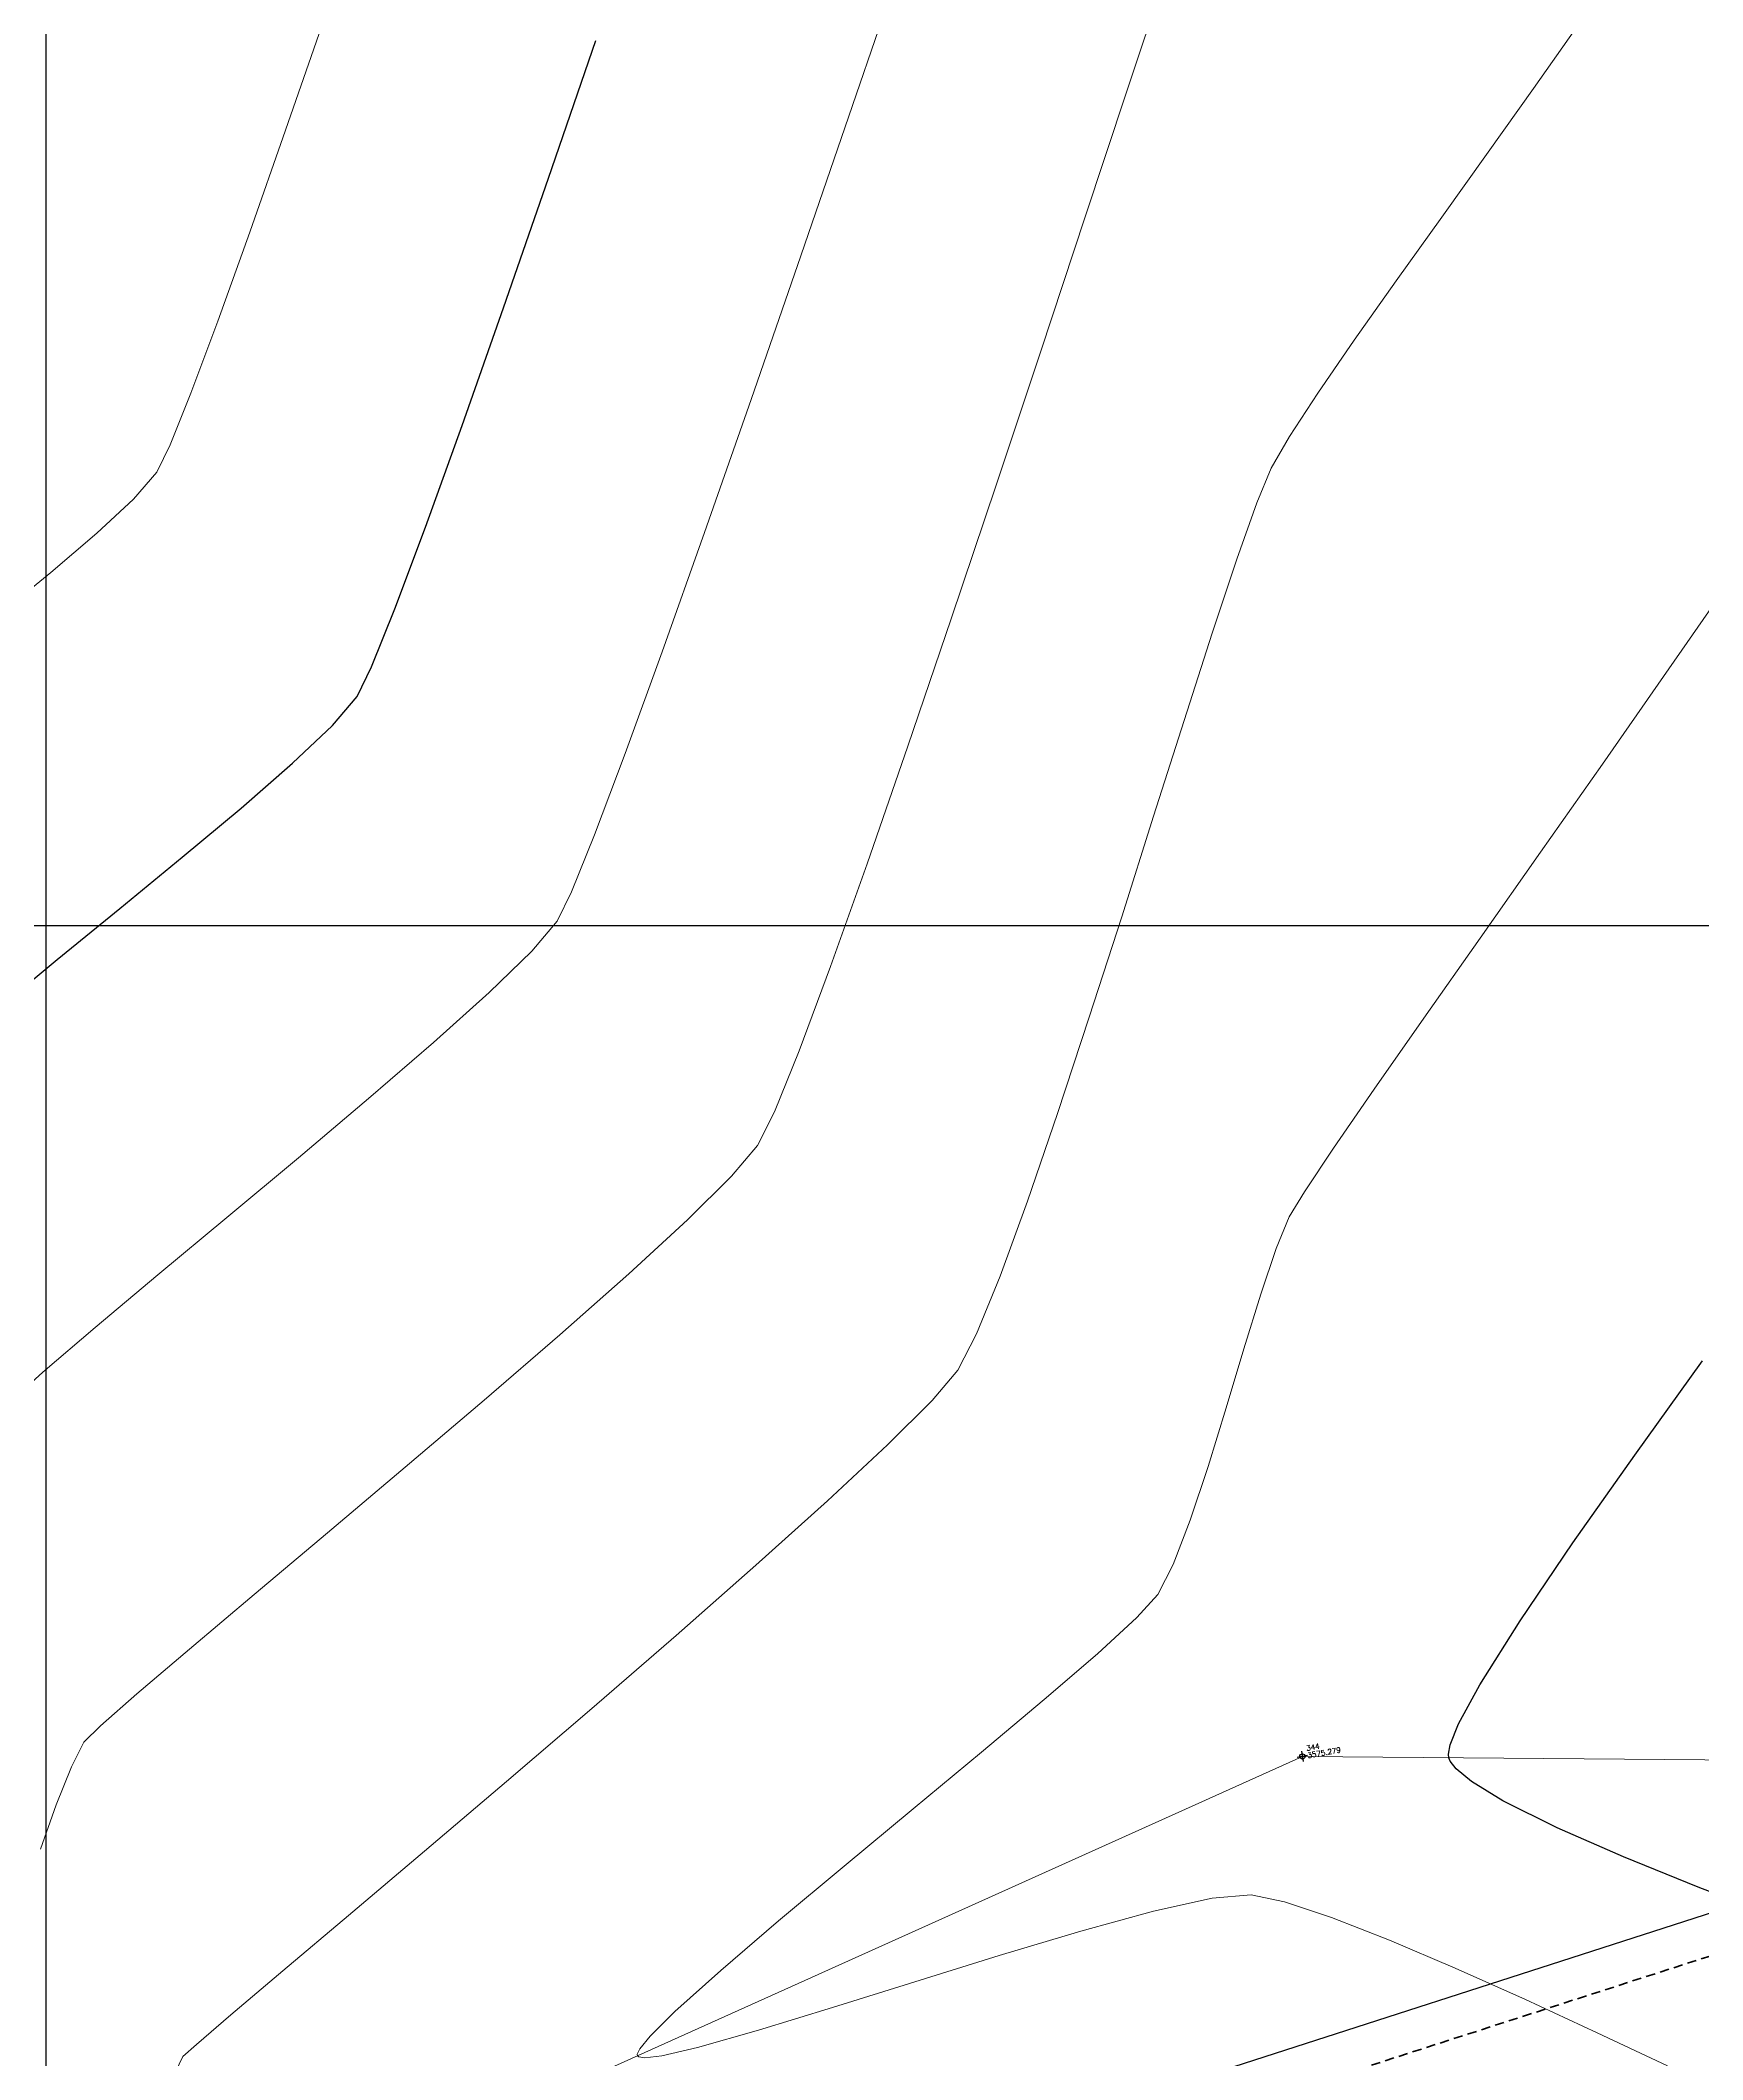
# Model space of a CAD drawing. Header units: millimetres. Extents: x 736950 to 740938, y 8500595 to 8502163.
# Drawn here: x 737999.89 to 738031.54, y 8501278.4 to 8501316.86 of the extents above; entities that cross this region are included whole.
import ezdxf

# ---------------------------------------------------------------- set-up
doc = ezdxf.new("R2010")
doc.units = ezdxf.units.MM
doc.linetypes.add('DASHED', pattern=[0.75, 0.5, -0.25])
for name, color, linetype, lineweight in [('CONT-MJR', 80, 'Continuous', 30), ('CONT-MNR', 96, 'Continuous', 15), ('COTAS', 40, 'Continuous', 5), ('PERIMETRO', 7, 'Continuous', 35), ('pista', 251, 'Continuous', 5), ('saiwite', 5, 'Continuous', 5)]:
    doc.layers.add(name, color=color, linetype=linetype, lineweight=lineweight)
doc.layers.add('Cuadricula Coordenadas', color=5, linetype='Continuous')
doc.styles.add('5mm', font='arial.ttf', dxfattribs={"height": 3})
doc.styles.add('COTAS', font='arial.ttf')
doc.dimstyles.new('Copy of GenDist', dxfattribs={"dimtxt": 2, "dimasz": 2, "dimexe": 0.18, "dimexo": 0.0625, "dimgap": 1, "dimtad": 2, "dimdec": 3, "dimzin": 1, "dimdsep": 46, "dimtxsty": 'COTAS', "dimcen": 0.09, "dimadec": 3, "dimazin": 0, "dimtfac": 1, "dimtdec": 3, "dimtofl": 0, "dimtmove": 0, "dimatfit": 3, "dimfxl": 1, "dimtolj": 1, "dimtzin": 0, "dimarcsym": 0})

# ---------------------------------------------------------------- blocks, each defined once
blk = doc.blocks.new('*D157')
at = {"layer": 'COTAS', "color": 0, "lineweight": -2, "transparency": 16777216}
for p, q in [((738169.7117402977, 8501324.95614536), (738169.4360799836, 8501325.810938135)), ((737996.2726181126, 8501269.778691178), (738167.5878572729, 8501325.025780309)), ((737994.5895635025, 8501268.481364962), (737994.3139031883, 8501269.336157737))]:
    blk.add_line(p, q, dxfattribs=at)
at = {"layer": 'COTAS', "color": 0, "transparency": 16777216}
for points in [[(738167.4855496674, 8501325.34302511), (738167.6901648785, 8501324.708535507), (738169.4913260904, 8501325.639625942)], [(737996.1703105071, 8501270.09593598), (737996.3749257182, 8501269.461446375), (737994.3691492951, 8501269.164845545)]]:
    blk.add_solid(points, dxfattribs=at)
at = {"layer": 'Defpoints', "color": 0, "transparency": 16777216}
for p in [(738169.4913260904, 8501325.639625942), (738169.7309229737, 8501324.89666196), (737994.6087461784, 8501268.421881562)]:
    blk.add_point(p, dxfattribs=at)
at = {"layer": 'COTAS', "color": 0, "transparency": 16777216, "insert": (738081.3096925169, 8501299.326479118), "char_height": 2, "attachment_point": 5, "rotation": 17.873882615968956, "style": 'COTAS'}
blk.add_mtext('\\A1;184.003', dxfattribs=at)

msp = doc.modelspace()

# ---------------------------------------------------------------- hatches: boundary and pattern name
at = {"layer": 'pista'}
h = msp.add_hatch(dxfattribs=at)
h.set_pattern_fill('HONEY', color=256, scale=3, angle=9.94991650582834, style=0)
h.set_pattern_definition([(9.94991650582834, (1479841.21072825, -18.49207214638591), (0.4979252195647159, 0.4170677100899267), [0.375, -0.75]), (129.9499165058283, (1479841.21072825, -18.49207214638591), (-0.6101538418184378, 0.222682034283025), [0.3749999999999999, -0.7499999999999998]), (69.94991650582834, (1479841.21072825, -18.49207214638591), (-0.112228622253722, 0.6397497443729518), [-0.75, 0.375])])
h.paths.add_polyline_path([(737744.7999806425, 8501250.923935566), (737743.4751223363, 8501250.754223157), (737756.465848178, 8501242.026572531), (737763.5739612179, 8501242.006896213), (737770.002546867, 8501243.455222024), (737769.8468594846, 8501244.342704736), (737763.4750639071, 8501242.907173423), (737756.7405500773, 8501242.925815564)])
h.paths.add_polyline_path([(737794.2809870465, 8501256.017245878), (737809.7820272583, 8501263.709828075), (737823.391616501, 8501273.483615467), (737837.0791595323, 8501280.557800073), (737851.5530432165, 8501285.77819753), (737870.8510758049, 8501293.050216693, -0.9976846880626209), (737871.0089264096, 8501292.63424804), (737865.2748787645, 8501289.581801567, 0.7845063948290762), (737866.1540430214, 8501286.121818589), (737883.2588851704, 8501291.348365877), (737897.4188924351, 8501296.516943583), (737903.2981396064, 8501301.44146652, -0.5512150924587264), (737904.1219025984, 8501301.177325813), (737906.855912117, 8501297.98174819, 0.5618964424650519), (737910.2738656431, 8501298.536066804), (737914.22079628, 8501308.558674501), (737925.6412323939, 8501300.72656757, 0.340189525830376), (737928.7023693406, 8501300.894137181), (737936.9171069289, 8501306.117412793, -0.358727273887905), (737938.1716059428, 8501305.962964654), (737943.1732157968, 8501301.051021611, 0.3417074120720416), (737946.0555081918, 8501300.709858142), (737955.8779356404, 8501307.072689936), (737971.8320576148, 8501314.464803053), (737988.5677626224, 8501323.411181662), (738023.1375471824, 8501336.282937778), (738044.4246208373, 8501357.728329657), (738061.4456776979, 8501362.208386911), (738078.9085143938, 8501363.070318012), (738112.0997810266, 8501372.051506756), (738118.6561313582, 8501373.365123207), (738128.3493353954, 8501376.976906104), (738155.2251721952, 8501366.826195797), (738176.6167526407, 8501363.543890122), (738193.8053773039, 8501353.328603027), (738204.7313956148, 8501340.877429372), (738207.705198212, 8501335.751671141), (738214.35685511, 8501331.742925933), (738229.9282901662, 8501313.374534177), (738233.5603594936, 8501308.186787868), (738234.53883727, 8501308.358438132), (738230.6417003467, 8501313.924784988), (738214.9478837823, 8501332.43754055), (738208.3676942562, 8501336.403214611), (738205.4657963786, 8501341.405035153), (738194.387784551, 8501354.029418997), (738176.9261677533, 8501364.406946706), (738155.4549153853, 8501367.70147717), (738128.3514754312, 8501377.93815071), (738118.4090486554, 8501374.233504975), (738111.8936108743, 8501372.928085677), (738078.7671659255, 8501363.964436961), (738061.3074614278, 8501363.102660457), (738043.958527311, 8501358.536303693), (738022.6381405202, 8501337.057350922), (737988.196920163, 8501324.233464561), (737971.4304040315, 8501315.270615296), (737955.4419368334, 8501307.862588815), (737945.5806043665, 8501301.47455489, -0.3391433520832071), (737943.8038299843, 8501301.693147572), (737938.8116631231, 8501306.59581691, 0.3560082385246841), (737936.4342009705, 8501306.876887502), (737928.158540546, 8501301.61487459, -0.3502196171718997), (737926.1502499409, 8501301.468794718), (737914.5128481541, 8501309.44969617, 0.4302069892023044), (737913.4330382891, 8501309.014522241), (737909.4507249827, 8501298.90206584, -0.5704007069138802), (737907.5397775185, 8501298.566836312), (737904.9064502402, 8501301.644734057, 0.4931454261128044), (737902.7202336333, 8501302.131411942), (737896.9620044216, 8501297.308254998), (737882.9728831241, 8501292.20205278), (737866.0373022418, 8501287.027224885, -0.7384715771871906), (737865.6977918843, 8501288.787355538), (737871.5108758068, 8501291.881875956, 0.9119586051647783), (737870.5337161538, 8501293.892406015), (737851.2416702455, 8501286.62264278), (737836.7183275839, 8501281.384406622), (737822.9200107896, 8501274.252970394), (737809.3164408724, 8501264.483505804), (737793.8201376351, 8501256.79327439), (737778.9884914039, 8501246.402265295), (737769.846859484, 8501244.34270474), (737770.0025468671, 8501243.455222024), (737779.3594973255, 8501245.563292695)])
h.paths.add_polyline_path([(738260.5182952256, 8501271.251537092), (738234.538837269, 8501308.358438132), (738233.56035949, 8501308.186787868), (738259.6897886079, 8501270.86568047), (738269.3749442189, 8501234.589470252), (738274.5057655985, 8501215.583008338), (738279.7983711922, 8501189.602392923), (738280.7089290785, 8501189.641305126), (738275.382018582, 8501215.790318219), (738270.2441657205, 8501234.822827347)])

# ---------------------------------------------------------------- linework, layer by layer
at = {"linetype": 'Continuous', "extrusion": (0.9849591664230046, 0.172787269436437, 0), "elevation": 2195837.101162655}
msp.add_lwpolyline([(8245896.739062785, 0), (8245896.539062788, 0)], dxfattribs=at)
at = {"linetype": 'Continuous', "extrusion": (-0.172787269436437, 0.9849591664230046, 0), "elevation": 8245896.639062786}
msp.add_lwpolyline([(-2195837.201162655, 0), (-2195837.001162655, 0)], dxfattribs=at)
at = {"linetype": 'Continuous'}
msp.add_circle((738023.9164431231, 8501284.176858654), 0.05, dxfattribs=at)
at = {"layer": 'CONT-MJR'}
for points, elevation in [([(738009.5653141969, 8501314.236684822), (738010.4659657881, 8501316.858002437)], 3580), ([(738008.7076287146, 8501311.767482853), (738009.5653141969, 8501314.236684822)], 3580), ([(738007.2187368318, 8501307.589198142), (738007.9173045305, 8501309.5263396)], 3580), ([(738006.1944516468, 8501304.930692889), (738006.636320808, 8501306.032001548)], 3580), ([(738030.2441508777, 8501289.914929748), (738031.536906522, 8501291.708295068)], 3575), ([(738026.8898572281, 8501284.79721), (738027.2949407228, 8501285.54087293)], 3575), ([(738026.7033908202, 8501284.153533947), (738026.695769728, 8501284.217353098)], 3575), ([(738027.1353649955, 8501283.698981108), (738026.8423517757, 8501283.94241856)], 3575), ([(738028.7655967454, 8501282.818588072), (738027.7357639098, 8501283.33169838)], 3575)]:
    msp.add_lwpolyline(points, dxfattribs=dict(at, elevation=elevation))
at = {"layer": 'CONT-MJR', "extrusion": (0.9430784622277708, -0.332570314493196, 0), "elevation": -2131283.811015291}
msp.add_lwpolyline([(8262841.440179091, 3580.000000000013), (8262843.816591386, 3580.000000000013)], dxfattribs=at)
at = {"layer": 'CONT-MJR', "extrusion": (0.9366319181963009, -0.3503150722077457, 0), "elevation": -2286895.065042011}
msp.add_lwpolyline([(8221129.424019921, 3580.00000000001), (8221131.086569066, 3580.00000000001)], dxfattribs=at)
at = {"layer": 'CONT-MJR', "extrusion": (0.8993071815096663, -0.4373174971175293, 0), "elevation": -3054075.12385454}
msp.add_lwpolyline([(7968026.964950074, 3580), (7968027.598190477, 3580)], dxfattribs=at)
at = {"layer": 'CONT-MJR', "extrusion": (0.7600323573944353, -0.6498852327245614, 0), "elevation": -4963963.785983482}
msp.add_lwpolyline([(6940884.82151566, 3580), (6940885.542044553, 3580)], dxfattribs=at)
at = {"layer": 'CONT-MJR', "extrusion": (0.6892162494112009, -0.7245556994100298, 0), "elevation": -5651022.782766455}
msp.add_lwpolyline([(6393961.735698928, 3580), (6393962.783967114, 3580)], dxfattribs=at)
at = {"layer": 'CONT-MJR', "extrusion": (0.6572939535090644, -0.7536343003608739, 0), "elevation": -5921787.586997791}
msp.add_lwpolyline([(6144039.469998758, 3580), (6144040.766743521, 3580)], dxfattribs=at)
at = {"layer": 'CONT-MJR', "extrusion": (0.6412450369951127, -0.7673361730878693, 0), "elevation": -6050115.508255369}
msp.add_lwpolyline([(6017713.351513739, 3580), (6017714.813049191, 3580)], dxfattribs=at)
at = {"layer": 'CONT-MJR', "extrusion": (0.6338755269975644, -0.7734350756679969, 0), "elevation": -6107402.834170308}
msp.add_lwpolyline([(5959562.3910744, 3580), (5959563.932485944, 3580)], dxfattribs=at)
at = {"layer": 'CONT-MJR', "extrusion": (-0.632777658139912, 0.7743335427055765, 0), "elevation": 6115851.201041086}
msp.add_lwpolyline([(-5950890.612163696, 3580.000000000013), (-5950892.148129095, 3580.000000000013)], dxfattribs=at)
at = {"layer": 'CONT-MJR', "extrusion": (0.637850981647512, -0.7701598049829046, 0), "elevation": -6076624.893430337}
msp.add_lwpolyline([(5990938.789556074, 3580.00000000001), (5990940.234700759, 3580.00000000001)], dxfattribs=at)
at = {"layer": 'CONT-MJR', "extrusion": (0.8174503839448506, -0.5759990189127203, 0), "elevation": -4293431.544048092}
msp.add_lwpolyline([(7374485.356510019, 3575), (7374487.401544629, 3575)], dxfattribs=at)
at = {"layer": 'CONT-MJR', "extrusion": (0.8279695194929282, -0.5607731045535704, 0), "elevation": -4156228.229528531}
msp.add_lwpolyline([(7452672.603767492, 3575), (7452674.392516958, 3575)], dxfattribs=at)
at = {"layer": 'CONT-MJR', "extrusion": (0.8464780257496497, -0.5324236583050903, 0), "elevation": -3901561.660396962}
msp.add_lwpolyline([(7589094.593273513, 3575.00000000001), (7589096.036090005, 3575.00000000001)], dxfattribs=at)
at = {"layer": 'CONT-MJR', "extrusion": (0.9267936914538653, -0.3755708368354998, 0), "elevation": -2508835.979822078}
msp.add_lwpolyline([(8156118.066058196, 3575), (8156118.49593766, 3575)], dxfattribs=at)
at = {"layer": 'CONT-MJR', "extrusion": (0.9842052650706056, -0.1770310600072748, 0), "elevation": -778621.5966819072}
msp.add_lwpolyline([(8497662.334846342, 3575.000000000009), (8497662.519205576, 3575.000000000009)], dxfattribs=at)
at = {"layer": 'CONT-MJR', "extrusion": (0.9209871156930616, 0.3895930347521314, 0), "elevation": 3991754.177525869}
msp.add_lwpolyline([(7542043.036932485, 3575.000000000013), (7542043.109148224, 3575.000000000013)], dxfattribs=at)
at = {"layer": 'CONT-MJR', "extrusion": (0.7937073331726171, 0.6082998185664797, 0), "elevation": 5757106.796608171}
msp.add_lwpolyline([(6298589.812180452, 3575), (6298589.994370556, 3575)], dxfattribs=at)
at = {"layer": 'CONT-MJR', "extrusion": (-0.5218350697295063, -0.8530463996761263, 0), "elevation": -7637117.893686641}
msp.add_lwpolyline([(-3806695.877332588, 3575.000000000003), (-3806696.581161729, 3575.000000000003)], dxfattribs=at)
at = {"layer": 'CONT-MJR', "extrusion": (-0.4011577352955533, -0.9160089909015865, 0), "elevation": -8083317.444213619}
msp.add_lwpolyline([(-2734312.996355236, 3575), (-2734314.377781169, 3575)], dxfattribs=at)
at = {"layer": 'CONT-MJR', "extrusion": (-0.3751004782656583, -0.9269841590905825, 0), "elevation": -8157389.408674316}
msp.add_lwpolyline([(-2504691.362859919, 3575.000000000003), (-2504692.895588893, 3575.000000000003)], dxfattribs=at)
at = {"layer": 'CONT-MJR', "extrusion": (-0.3589609166066221, -0.9333525916549082, 0), "elevation": -8199617.74370137}
msp.add_lwpolyline([(-2362782.696406758, 3575.000000000013), (-2362784.299320337, 3575.000000000013)], dxfattribs=at)
at = {"layer": 'CONT-MNR', "extrusion": (0.9464001105336826, -0.3229966420596867, 0), "elevation": -2047438.58656596}
msp.add_lwpolyline([(8284022.519488542, 3579.000000000004), (8284025.615404077, 3579.000000000004)], dxfattribs=at)
at = {"layer": 'CONT-MNR', "extrusion": (0.949300004985207, -0.3143715962600406, 0), "elevation": -1971969.311352504}
msp.add_lwpolyline([(8302311.901679296, 3578.000000000004), (8302314.193121952, 3578.000000000004)], dxfattribs=at)
at = {"layer": 'CONT-MNR', "extrusion": (0.9451615162124565, -0.3266032888244857, 0), "elevation": -2079023.977873742}
msp.add_lwpolyline([(8276150.628541589, 3581.00000000001), (8276152.870491366, 3581.00000000001)], dxfattribs=at)
at = {"layer": 'CONT-MNR', "extrusion": (-0.8185610534954862, 0.5744195345741296, 0), "elevation": 4279200.708115156}
msp.add_lwpolyline([(-7382784.016260435, 3577), (-7382785.403801957, 3577)], dxfattribs=at)
at = {"layer": 'CONT-MNR', "extrusion": (0.949389155215546, -0.3141022635370718, 0), "elevation": -1969613.834096824}
msp.add_lwpolyline([(8302868.506021598, 3578.000000000013), (8302871.022858068, 3578.000000000013)], dxfattribs=at)
at = {"layer": 'CONT-MNR', "extrusion": (-0.8145168659289057, 0.5801398754760382, 0), "elevation": 4330815.858363945}
msp.add_lwpolyline([(-7352623.385542374, 3577), (-7352624.873609915, 3577)], dxfattribs=at)
at = {"layer": 'CONT-MNR', "extrusion": (0.9457645412826925, -0.324852939731717, 0), "elevation": -2063688.618818292}
msp.add_lwpolyline([(8279986.292774937, 3579.000000000012), (8279989.320869463, 3579.000000000012)], dxfattribs=at)
at = {"layer": 'CONT-MNR', "extrusion": (0.94350476219348, -0.3313589650488198, 0), "elevation": -2120676.172204322}
msp.add_lwpolyline([(8265573.693006337, 3581.00000000001), (8265575.751242509, 3581.00000000001)], dxfattribs=at)
at = {"layer": 'CONT-MNR', "extrusion": (0.8130427920536019, -0.5822039318741188, 0), "elevation": -4349450.958414021}
msp.add_lwpolyline([(7341613.628098287, 3577), (7341615.149885787, 3577)], dxfattribs=at)
at = {"layer": 'CONT-MNR', "extrusion": (0.8137917436531513, -0.5811566036465245, 0), "elevation": -4339994.546642679}
msp.add_lwpolyline([(7347206.255723569, 3577), (7347207.744377382, 3577)], dxfattribs=at)
at = {"layer": 'CONT-MNR'}
for points, elevation in [([(738003.2678037757, 8501311.509868853), (738003.8769043117, 8501313.203237936)], 3581), ([(738018.9412872078, 8501310.958391853), (738019.7775380136, 8501313.480381344)], 3578), ([(738018.0838023991, 8501308.385528607), (738018.9412872078, 8501310.958391853)], 3578), ([(738024.2107884046, 8501310.139145777), (738024.9035709931, 8501311.14581234)], 3577), ([(738012.5350197552, 8501307.486425115), (738013.4221479099, 8501310.020597106)], 3579), ([(738002.105002073, 8501308.636656156), (738002.3591513493, 8501309.155040434)], 3581), ([(738001.6613150575, 8501308.119646167), (738002.105002073, 8501308.636656156)], 3581), ([(738000.965141563, 8501307.470322957), (738001.6613150575, 8501308.119646167)], 3581), ([(738000.088448037, 8501306.726552306), (738000.965141563, 8501307.470322957)], 3581), ([(738022.2007225129, 8501305.56633269), (738022.6681124254, 8501306.975342482)], 3577), ([(738027.3020824053, 8501299.76225309), (738028.4512711379, 8501301.395400822)], 3576), ([(738009.2443138496, 8501299.514014583), (738009.7300469995, 8501300.08577433)], 3579), ([(738019.8599946166, 8501298.25578583), (738020.4763548749, 8501300.169667164)], 3577), ([(738014.3344153144, 8501297.616153), (738014.9309785649, 8501299.218507761)], 3578), ([(738007.3743282716, 8501297.772288708), (738008.4342558271, 8501298.725575045)], 3579), ([(738019.255762963, 8501296.421851031), (738019.8599946166, 8501298.25578583)], 3577), ([(738024.510610967, 8501295.760399135), (738025.2845947542, 8501296.883160552)], 3576), ([(738018.6834083906, 8501294.750328531), (738019.255762963, 8501296.421851031)], 3577), ([(738012.2080251549, 8501294.393369792), (738013.0482994632, 8501295.22520039)], 3578), ([(738023.6679512953, 8501294.456404477), (738023.9560106251, 8501294.93094988)], 3576), ([(738008.3358390849, 8501290.960419925), (738009.7793286953, 8501292.206706822)], 3578), ([(738017.3550919258, 8501291.534892507), (738017.7133243958, 8501292.2243835)], 3577), ([(738022.4649477112, 8501290.816426832), (738022.8040599206, 8501291.939399915)], 3576), ([(738022.1199398935, 8501289.698641397), (738022.4649477112, 8501290.816426832)], 3576), ([(738013.5113232001, 8501287.816671241), (738014.8770331179, 8501289.044934282)], 3577), ([(738020.7670545349, 8501286.82010135), (738021.1676143892, 8501287.259451594)], 3576), ([(738020.0179089423, 8501286.134210179), (738020.7670545349, 8501286.82010135)], 3576), ([(738001.725628058, 8501285.370340748), (738002.7251510913, 8501286.22193342)], 3578), ([(738010.386494105, 8501285.09075602), (738011.9913587392, 8501286.480388138)], 3577), ([(738019.0030083256, 8501285.26002426), (738020.0179089423, 8501286.134210179)], 3576), ([(738001.0322971516, 8501284.760505129), (738001.725628058, 8501285.370340748)], 3578), ([(738000.1902995652, 8501283.25434137), (738000.478560743, 8501283.978063785)], 3578), ([(738015.1920834789, 8501282.09015984), (738016.5072648795, 8501283.179752907)], 3576), ([(738022.9443364189, 8501281.541858597), (738022.1990895204, 8501281.475950746)], 3576), ([(738023.5740112512, 8501281.410488), (738022.9443364189, 8501281.541858597)], 3576), ([(738025.5734344983, 8501280.6785363), (738024.4702218027, 8501281.111444972)], 3576), ([(738018.1460492514, 8501280.388184976), (738016.5372021801, 8501279.88706396)], 3576), ([(738028.1627320199, 8501279.546349183), (738026.8241157624, 8501280.145568775)], 3576), ([(738011.4974278514, 8501278.853070343), (738011.9712691437, 8501279.322505271)], 3576), ([(738011.2563082878, 8501278.47746791), (738011.2523881744, 8501278.50919438)], 3576), ([(738011.2994639337, 8501278.611093951), (738011.4974278514, 8501278.853070343)], 3576), ([(738012.3984781007, 8501278.632326549), (738011.7229171798, 8501278.476100076)], 3576), ([(738011.2822526039, 8501278.454750974), (738011.2563082878, 8501278.47746791)], 3576)]:
    msp.add_lwpolyline(points, dxfattribs=dict(at, elevation=elevation))
at = {"layer": 'CONT-MNR', "extrusion": (0.9449429531797221, -0.3272351069735424, 0), "elevation": -2084546.511394625}
msp.add_lwpolyline([(8274756.897903885, 3579.00000000001), (8274759.789009798, 3579.00000000001)], dxfattribs=at)
at = {"layer": 'CONT-MNR', "extrusion": (-0.8170167917817457, 0.5766138759574415, 0), "elevation": 4298995.23153645}
msp.add_lwpolyline([(-7371269.358491184, 3577), (-7371270.74718184, 3577)], dxfattribs=at)
at = {"layer": 'CONT-MNR', "extrusion": (0.9366611166293795, -0.3502369948971754, 0), "elevation": -2286214.831004021}
msp.add_lwpolyline([(8221322.512281283, 3581), (8221323.978387845, 3581)], dxfattribs=at)
at = {"layer": 'CONT-MNR', "extrusion": (0.927648514566032, -0.3734544596378982, 0), "elevation": -2490245.024497368}
msp.add_lwpolyline([(8161837.081788235, 3581.000000000013), (8161838.139929754, 3581.000000000013)], dxfattribs=at)
at = {"layer": 'CONT-MNR', "extrusion": (0.8369310090288448, -0.547308401293055, 0), "elevation": -4035163.113729459}
msp.add_lwpolyline([(7518935.934770451, 3577), (7518936.923744596, 3577)], dxfattribs=at)
at = {"layer": 'CONT-MNR', "extrusion": (0.8653137917897488, -0.5012305275404195, 0), "elevation": -3622493.691060464}
msp.add_lwpolyline([(7726219.497945736, 3577.000000000004), (7726220.18867004, 3577.000000000004)], dxfattribs=at)
at = {"layer": 'CONT-MNR', "extrusion": (0.9237334524320162, -0.3830359106637761, 0), "elevation": -2574569.692595378}
msp.add_lwpolyline([(8135631.96765621, 3577.00000000001), (8135632.684074366, 3577.00000000001)], dxfattribs=at)
at = {"layer": 'CONT-MNR', "extrusion": (0.9479101113575087, -0.3185379424592861, 0), "elevation": -2008414.477337172}
msp.add_lwpolyline([(8293560.2585514, 3578.000000000003), (8293562.940323103, 3578.000000000003)], dxfattribs=at)
at = {"layer": 'CONT-MNR', "extrusion": (0.942773030035617, -0.3334351718662291, 0), "elevation": -2138846.885359571}
msp.add_lwpolyline([(8260885.6515898, 3577), (8260886.793569312, 3577)], dxfattribs=at)
at = {"layer": 'CONT-MNR', "extrusion": (0.9422755923905164, -0.3348383311168266, 0), "elevation": -2151152.412438206}
msp.add_lwpolyline([(8257687.023746767, 3579.00000000001), (8257689.433434479, 3579.00000000001)], dxfattribs=at)
at = {"layer": 'CONT-MNR', "extrusion": (0.630516237757582, -0.776176058587241, 0), "elevation": -6133189.708623549}
msp.add_lwpolyline([(5933028.66377727, 3581.000000000003), (5933029.933137615, 3581.000000000003)], dxfattribs=at)
at = {"layer": 'CONT-MNR', "extrusion": (0.8222517271589586, -0.5691239734751204, 0), "elevation": -4231449.238206901}
msp.add_lwpolyline([(7410243.524798621, 3576), (7410245.457550781, 3576)], dxfattribs=at)
at = {"layer": 'CONT-MNR', "extrusion": (0.9467182827874993, -0.3220628712470421, 0), "elevation": -2039260.565057611}
msp.add_lwpolyline([(8286027.051166884, 3578.00000000001), (8286029.617543121, 3578.00000000001)], dxfattribs=at)
at = {"layer": 'CONT-MNR', "extrusion": (0.9518564224775659, -0.3065442072331654, 0), "elevation": -1903534.803589602}
msp.add_lwpolyline([(8318256.990366501, 3577.00000000001), (8318258.73319902, 3577.00000000001)], dxfattribs=at)
at = {"layer": 'CONT-MNR', "extrusion": (0.939891468341344, -0.3414733192200414, 0), "elevation": -2209317.982916756}
msp.add_lwpolyline([(8242313.491240981, 3579.000000000004), (8242315.556568737, 3579.000000000004)], dxfattribs=at)
at = {"layer": 'CONT-MNR', "extrusion": (0.8197577036385285, -0.5727104917192338, 0), "elevation": -4263779.988919966}
msp.add_lwpolyline([(7391686.000097467, 3576.00000000001), (7391688.031730468, 3576.00000000001)], dxfattribs=at)
at = {"layer": 'CONT-MNR', "extrusion": (0.9528877766948913, -0.3033230703811811, 0), "elevation": -1875389.778525347}
msp.add_lwpolyline([(8324645.660540774, 3577), (8324647.57721674, 3577)], dxfattribs=at)
at = {"layer": 'CONT-MNR', "extrusion": (0.935812541462129, -0.3524980670049004, 0), "elevation": -2306053.000360884}
msp.add_lwpolyline([(8215772.030204497, 3579.000000000003), (8215773.682195667, 3579.000000000003)], dxfattribs=at)
at = {"layer": 'CONT-MNR', "extrusion": (0.9449192051073076, -0.3273036752304715, 0), "elevation": -2085141.978691367}
msp.add_lwpolyline([(8274597.979401046, 3578.00000000001), (8274600.345247339, 3578.00000000001)], dxfattribs=at)
at = {"layer": 'CONT-MNR', "extrusion": (-0.818343823764195, 0.5747289675203403, 0), "elevation": 4281983.148697958}
msp.add_lwpolyline([(-7381153.820683897, 3576.000000000013), (-7381155.87372452, 3576.000000000013)], dxfattribs=at)
at = {"layer": 'CONT-MNR', "extrusion": (0.9528422434962887, -0.3034660755487495, 0), "elevation": -1876639.113114635}
msp.add_lwpolyline([(8324362.10393507, 3577.000000000002), (8324364.109893676, 3577.000000000002)], dxfattribs=at)
at = {"layer": 'CONT-MNR', "extrusion": (0.9272622782934131, -0.3744124293531253, 0), "elevation": -2498663.790363416}
msp.add_lwpolyline([(8159255.521355568, 3579.000000000012), (8159256.691359249, 3579.000000000012)], dxfattribs=at)
at = {"layer": 'CONT-MNR', "extrusion": (0.9420803619452446, -0.3353872264072039, 0), "elevation": -2155957.792455765}
msp.add_lwpolyline([(8256427.825524622, 3578), (8256429.905786034, 3578)], dxfattribs=at)
at = {"layer": 'CONT-MNR', "extrusion": (0.8985977760626045, -0.4387733319783023, 0), "elevation": -3066969.862649835}
msp.add_lwpolyline([(7963068.339002774, 3579.000000000013), (7963068.959995397, 3579.000000000013)], dxfattribs=at)
at = {"layer": 'CONT-MNR', "extrusion": (-0.8182093799289881, 0.5749203515237747, 0), "elevation": 4283709.386516021}
msp.add_lwpolyline([(-7380148.259660658, 3576), (-7380150.123010915, 3576)], dxfattribs=at)
at = {"layer": 'CONT-MNR', "extrusion": (0.6974799067147849, -0.716604339736465, 0), "elevation": -5577321.506263677}
msp.add_lwpolyline([(6458345.088818445, 3579), (6458346.21923027, 3579)], dxfattribs=at)
at = {"layer": 'CONT-MNR', "extrusion": (0.8197796512407929, -0.5726790754091894, 0), "elevation": -4263496.728415432}
msp.add_lwpolyline([(7391841.831582123, 3576), (7391843.483833286, 3576)], dxfattribs=at)
at = {"layer": 'CONT-MNR', "extrusion": (-0.6534141999897402, 0.7570005833893181, 0), "elevation": 5953262.875105629}
msp.add_lwpolyline([(-6113539.063776623, 3579.000000000003), (-6113540.695666706, 3579.000000000003)], dxfattribs=at)
at = {"layer": 'CONT-MNR', "extrusion": (0.9269162814259893, -0.3752681804089127, 0), "elevation": -2506188.985033045}
msp.add_lwpolyline([(8156943.215054404, 3578), (8156944.470051895, 3578)], dxfattribs=at)
at = {"layer": 'CONT-MNR', "extrusion": (0.6448633731170968, -0.7642978673344836, 0), "elevation": -6021609.813796752}
msp.add_lwpolyline([(6046229.639397316, 3579.000000000004), (6046231.387800207, 3579.000000000004)], dxfattribs=at)
at = {"layer": 'CONT-MNR', "extrusion": (0.8946419329094399, -0.4467838536474447, 0), "elevation": -3137983.840899955}
msp.add_lwpolyline([(7935348.250584802, 3578.000000000003), (7935348.968796132, 3578.000000000003)], dxfattribs=at)
at = {"layer": 'CONT-MNR', "extrusion": (0.7639284391259897, -0.6453009684593143, 0), "elevation": -4922104.885938336}
msp.add_lwpolyline([(6970621.726739814, 3578.000000000002), (6970622.492692484, 3578.000000000002)], dxfattribs=at)
at = {"layer": 'CONT-MNR', "extrusion": (0.6405696446937902, -0.7679000783284708, 0), "elevation": -6055402.066390616}
msp.add_lwpolyline([(6012384.059235377, 3579.00000000001), (6012385.833950798, 3579.00000000001)], dxfattribs=at)
at = {"layer": 'CONT-MNR', "extrusion": (0.8312936114101344, -0.5558335466924399, 0), "elevation": -4111790.313249072}
msp.add_lwpolyline([(7477290.637825374, 3576.00000000001), (7477291.635606715, 3576.00000000001)], dxfattribs=at)
at = {"layer": 'CONT-MNR', "extrusion": (0.9393805295043421, -0.342876392870874, 0), "elevation": -2221612.897120475}
msp.add_lwpolyline([(8238998.429366798, 3577.00000000001), (8238999.948074488, 3577.00000000001)], dxfattribs=at)
at = {"layer": 'CONT-MNR', "extrusion": (-0.6397128361270676, 0.7686140040971565, 0), "elevation": 6062103.687229278}
msp.add_lwpolyline([(-6005625.24632305, 3579.000000000013), (-6005626.957002629, 3579.000000000013)], dxfattribs=at)
at = {"layer": 'CONT-MNR', "extrusion": (0.6768947612122772, -0.7360798069797692, 0), "elevation": -5758074.538826898}
msp.add_lwpolyline([(6297716.008859267, 3578.000000000002), (6297717.522027182, 3578.000000000002)], dxfattribs=at)
at = {"layer": 'CONT-MNR', "extrusion": (0.9247120913615674, -0.3806672406311269, 0), "elevation": -2553704.893046611}
msp.add_lwpolyline([(8142190.550990198, 3576), (8142191.209261767, 3576)], dxfattribs=at)
at = {"layer": 'CONT-MNR', "extrusion": (0.9478876432964658, -0.3186047954533517, 0), "elevation": -2008989.709645614}
msp.add_lwpolyline([(8293408.27401033, 3576), (8293409.190190863, 3576)], dxfattribs=at)
at = {"layer": 'CONT-MNR', "extrusion": (0.6425784260217805, -0.7662199203958163, 0), "elevation": -6039636.067954342}
msp.add_lwpolyline([(6028218.071502022, 3579), (6028219.627772067, 3579)], dxfattribs=at)
at = {"layer": 'CONT-MNR', "extrusion": (-0.6623311746755978, 0.7492111952265815, 0), "elevation": 5880456.411092388}
msp.add_lwpolyline([(-6183596.042388393, 3578.000000000002), (-6183597.797413037, 3578.000000000002)], dxfattribs=at)
at = {"layer": 'CONT-MNR', "extrusion": (0.9256528264872638, -0.3783739483845835, 0), "elevation": -2533519.322974749}
msp.add_lwpolyline([(8148491.852463091, 3577), (8148493.040058019, 3577)], dxfattribs=at)
at = {"layer": 'CONT-MNR', "extrusion": (0.9554028493954133, -0.2953055965726446, 0), "elevation": -1805369.997885068}
msp.add_lwpolyline([(8340100.806882081, 3576.00000000001), (8340101.895278116, 3576.00000000001)], dxfattribs=at)
at = {"layer": 'CONT-MNR', "extrusion": (-0.6510189821999055, 0.7590614499600141, 0), "elevation": 5972550.679689034}
msp.add_lwpolyline([(-6094689.437691811, 3579.000000000004), (-6094690.749288654, 3579.000000000004)], dxfattribs=at)
at = {"layer": 'CONT-MNR', "extrusion": (0.6712526991564126, -0.7412285840921347, 0), "elevation": -5806015.806943643}
msp.add_lwpolyline([(6253540.532533783, 3579), (6253541.509647678, 3579)], dxfattribs=at)
at = {"layer": 'CONT-MNR', "extrusion": (0.7638527907699186, -0.6453905128160834, 0), "elevation": -4922916.286979707}
msp.add_lwpolyline([(6970043.909043163, 3577.00000000001), (6970044.66334628, 3577.00000000001)], dxfattribs=at)
at = {"layer": 'CONT-MNR', "extrusion": (0.6480048302691244, -0.7616362254697995, 0), "elevation": -5996658.19231215}
msp.add_lwpolyline([(6070969.520192266, 3578), (6070971.489149082, 3578)], dxfattribs=at)
at = {"layer": 'CONT-MNR', "extrusion": (0.7067200889521508, -0.70749326206789, 0), "elevation": -5493034.725376946}
msp.add_lwpolyline([(6530173.863940543, 3577), (6530175.064146637, 3577)], dxfattribs=at)
at = {"layer": 'CONT-MNR', "extrusion": (0.6821851369536094, -0.7311794847502119, 0), "elevation": -5712505.363625032}
msp.add_lwpolyline([(6339074.368927781, 3577), (6339075.930925936, 3577)], dxfattribs=at)
at = {"layer": 'CONT-MNR', "extrusion": (-0.6447780799995985, 0.7643698238104585, 0), "elevation": 6022278.667444887}
msp.add_lwpolyline([(-6045553.455119124, 3578), (-6045555.395674263, 3578)], dxfattribs=at)
at = {"layer": 'CONT-MNR', "extrusion": (0.9493305253126028, -0.3142794197997986, 0), "elevation": -1971153.467224165}
msp.add_lwpolyline([(8302477.900135718, 3576.00000000001), (8302478.979099996, 3576.00000000001)], dxfattribs=at)
at = {"layer": 'CONT-MNR', "extrusion": (0.9343304950281623, -0.3564078086412099, 0), "elevation": -2340369.411213401}
msp.add_lwpolyline([(8206049.07940754, 3576.00000000001), (8206049.981120541, 3576.00000000001)], dxfattribs=at)
at = {"layer": 'CONT-MNR', "extrusion": (0.6434821536746766, -0.7654611145591917, 0), "elevation": -6032512.445429238}
msp.add_lwpolyline([(6035339.968268023, 3578.00000000001), (6035341.790056811, 3578.00000000001)], dxfattribs=at)
at = {"layer": 'CONT-MNR', "extrusion": (0.6602698182191535, -0.751028472928188, 0), "elevation": -5897421.159912963}
msp.add_lwpolyline([(6167410.897907669, 3577), (6167412.92175166, 3577)], dxfattribs=at)
at = {"layer": 'CONT-MNR', "extrusion": (0.8908804043706321, -0.4542379388695082, 0), "elevation": -3204118.606232509}
msp.add_lwpolyline([(7908867.445390367, 3576), (7908868.087898747, 3576)], dxfattribs=at)
at = {"layer": 'CONT-MNR', "extrusion": (-0.6443358554894533, 0.7647426399323335, 0), "elevation": 6025774.450917972}
msp.add_lwpolyline([(-6042065.682879482, 3578.000000000013), (-6042067.295512054, 3578.000000000013)], dxfattribs=at)
at = {"layer": 'CONT-MNR', "extrusion": (-0.6506257071145791, 0.759398570739802, 0), "elevation": 5975695.217801082}
msp.add_lwpolyline([(-6091596.522442923, 3577.000000000003), (-6091598.656250517, 3577.000000000003)], dxfattribs=at)
at = {"layer": 'CONT-MNR', "extrusion": (0.6424646995638492, -0.7663152809479483, 0), "elevation": -6040513.645413987}
msp.add_lwpolyline([(6027329.357026564, 3576), (6027330.920123316, 3576)], dxfattribs=at)
at = {"layer": 'CONT-MNR', "extrusion": (0.7061310008420622, -0.7080812168457709, 0), "elevation": -5498474.650412414}
msp.add_lwpolyline([(6525584.940959544, 3578), (6525585.385361257, 3578)], dxfattribs=at)
at = {"layer": 'CONT-MNR', "extrusion": (0.890789456537763, -0.4544162674477629, 0), "elevation": -3205718.688603483}
msp.add_lwpolyline([(7908213.557534872, 3578.000000000004), (7908214.083624969, 3578.000000000004)], dxfattribs=at)
at = {"layer": 'CONT-MNR', "extrusion": (0.6382354177145012, -0.769841250891894, 0), "elevation": -6073610.203492802}
msp.add_lwpolyline([(5993975.57247052, 3576.000000000002), (5993977.258426579, 3576.000000000002)], dxfattribs=at)
at = {"layer": 'CONT-MNR', "extrusion": (0.6478475283495674, -0.7617700309222966, 0), "elevation": -5997905.99388385}
msp.add_lwpolyline([(6069726.538459919, 3577.00000000001), (6069728.594988549, 3577.00000000001)], dxfattribs=at)
at = {"layer": 'CONT-MNR', "extrusion": (0.9415394464481042, -0.3369027616126021, 0), "elevation": -2169249.51498533}
msp.add_lwpolyline([(8252926.937576878, 3578.00000000001), (8252927.831573667, 3578.00000000001)], dxfattribs=at)
at = {"layer": 'CONT-MNR', "extrusion": (0.6460289679040192, -0.7633128930057895, 0), "elevation": -6012364.410815299}
msp.add_lwpolyline([(6055403.194911906, 3577.000000000013), (6055405.085930593, 3577.000000000013)], dxfattribs=at)
at = {"layer": 'CONT-MNR', "extrusion": (-0.6414727420744488, 0.7671458278420654, 0), "elevation": 6048306.45781621}
msp.add_lwpolyline([(-6019504.380101463, 3576.00000000001), (-6019506.009014143, 3576.00000000001)], dxfattribs=at)
at = {"layer": 'CONT-MNR', "extrusion": (0.263412935454732, -0.964683173604226, 0), "elevation": -8006638.657256849}
msp.add_lwpolyline([(2951303.962905227, 3576.000000000002), (2951302.526364455, 3576.000000000002)], dxfattribs=at)
at = {"layer": 'CONT-MNR', "extrusion": (0.214845280337403, -0.9766480970732205, 0), "elevation": -8144199.7899125}
msp.add_lwpolyline([(2547248.178266383, 3576.000000000013), (2547247.033824756, 3576.000000000013)], dxfattribs=at)
at = {"layer": 'CONT-MNR', "extrusion": (0.3165194151730065, 0.9485860318487396, 0), "elevation": 8297795.588834203}
msp.add_lwpolyline([(1990740.82200092, 3576.000000000002), (1990741.766786656, 3576.000000000002)], dxfattribs=at)
at = {"layer": 'CONT-MNR', "extrusion": (-0.6451750510986162, 0.7640347854907512, 0), "elevation": 6019131.617306501}
msp.add_lwpolyline([(-6048674.931623468, 3577.000000000013), (-6048676.568880916, 3577.000000000013)], dxfattribs=at)
at = {"layer": 'CONT-MNR', "extrusion": (-0.6500226132158644, 0.7599148651711052, 0), "elevation": 5980524.087813936}
msp.add_lwpolyline([(-6086851.23717726, 3576.000000000013), (-6086852.686306719, 3576.000000000013)], dxfattribs=at)
at = {"layer": 'CONT-MNR', "extrusion": (0.2865703381438444, -0.9580592055275723, 0), "elevation": -7933235.825002003}
msp.add_lwpolyline([(3143281.491516435, 3576.000000000009), (3143279.87416668, 3576.000000000009)], dxfattribs=at)
at = {"layer": 'CONT-MNR', "extrusion": (-0.3920301326828387, -0.9199523765221089, 0), "elevation": -8110101.627177818}
msp.add_lwpolyline([(-2653808.452658951, 3576.000000000013), (-2653809.812165481, 3576.000000000013)], dxfattribs=at)
at = {"layer": 'CONT-MNR', "extrusion": (0.6456825871790801, -0.7636059170892598, 0), "elevation": -6015111.122988845}
msp.add_lwpolyline([(6052671.835951833, 3577), (6052673.131187958, 3577)], dxfattribs=at)
at = {"layer": 'CONT-MNR', "extrusion": (0.6679230682796359, -0.7442303237976244, 0), "elevation": -5833974.642604959}
msp.add_lwpolyline([(6227451.457734104, 3576), (6227452.626707909, 3576)], dxfattribs=at)
at = {"layer": 'CONT-MNR', "extrusion": (0.29973435654127, -0.9540227017785221, 0), "elevation": -7889205.094537063}
msp.add_lwpolyline([(3252210.187505211, 3576), (3252208.548343529, 3576)], dxfattribs=at)
at = {"layer": 'CONT-MNR', "extrusion": (0.2933883437918271, -0.9559933471144497, 0), "elevation": -7910641.553558218}
msp.add_lwpolyline([(3199713.686676702, 3576.000000000003), (3199712.207201991, 3576.000000000003)], dxfattribs=at)
at = {"layer": 'CONT-MNR', "extrusion": (-0.4194597558671994, -0.9077739328752669, 0), "elevation": -8026813.081224153}
msp.add_lwpolyline([(-2895980.409313488, 3576), (-2895981.915214491, 3576)], dxfattribs=at)
at = {"layer": 'CONT-MNR', "extrusion": (-0.6493139430225305, 0.7605204819046849, 0), "elevation": 5986201.023478393}
msp.add_lwpolyline([(-6081265.079074098, 3577.000000000013), (-6081265.944039537, 3577.000000000013)], dxfattribs=at)
at = {"layer": 'CONT-MNR', "extrusion": (0.273015944949177, -0.9620095081668935, 0), "elevation": -7976821.723519485}
msp.add_lwpolyline([(3030960.769951862, 3576.000000000013), (3030959.563561871, 3576.000000000013)], dxfattribs=at)
at = {"layer": 'CONT-MNR', "extrusion": (-0.4267120827047612, -0.9043875267128384, 0), "elevation": -8003376.729284459}
msp.add_lwpolyline([(-2960132.253171395, 3576), (-2960133.730287652, 3576)], dxfattribs=at)
at = {"layer": 'CONT-MNR', "extrusion": (0.670185813038823, -0.7421933548621222, 0), "elevation": -5814993.50909633}
msp.add_lwpolyline([(6245176.844212049, 3577.00000000001), (6245177.190811113, 3577.00000000001)], dxfattribs=at)
at = {"layer": 'CONT-MNR', "extrusion": (0.9078061510190214, -0.4193900239300282, 0), "elevation": -2895380.242967629}
msp.add_lwpolyline([(8027027.478972179, 3576), (8027027.591220341, 3576)], dxfattribs=at)
at = {"layer": 'CONT-MNR', "extrusion": (0.9050505069026397, -0.4253041029137563, 0), "elevation": -2947698.981736027}
msp.add_lwpolyline([(8007961.59238394, 3577), (8007961.915455583, 3577)], dxfattribs=at)
at = {"layer": 'CONT-MNR', "extrusion": (-0.1468557638694939, -0.9891579169264672, 0), "elevation": -8517488.098112851}
msp.add_lwpolyline([(-518451.9208583105, 3576.000000000012), (-518452.0387185086, 3576.000000000012)], dxfattribs=at)
at = {"layer": 'CONT-MNR', "extrusion": (0.1184435033477371, -0.9929607930400448, 0), "elevation": -8354023.523508594}
msp.add_lwpolyline([(1739737.911304698, 3576.000000000003), (1739737.584925016, 3576.000000000003)], dxfattribs=at)
at = {"layer": 'Cuadricula Coordenadas', "color": 8}
for p, q in [((738000, 8500595.507225098), (738000, 8502130.641312933)), ((736950.2264744169, 8501300), (738552.8979275209, 8501300))]:
    msp.add_line(p, q, dxfattribs=at)
at = {"layer": 'PERIMETRO', "linetype": 'DASHED', "ltscale": 0.35}
msp.add_lwpolyline([(737683.200969866, 8501281.329551859), (737744.6024409891, 8501182.423775388), (737752.754863814, 8501178.840202238), (737760.1534312089, 8501181.935448542), (737818.0712830903, 8501217.512164854), (737892.6513328891, 8501224.540148428), (737966.6724460352, 8501242.248666123), (737994.6087461784, 8501268.421881564), (738169.7309229737, 8501324.89666196), (738221.1104446506, 8501260.626977284), (738220.501630505, 8501242.23256058), (738236.8284346196, 8501144.032219619), (738320.8206677334, 8501132.278902221)], dxfattribs=at)
at = {"layer": 'saiwite'}
for p, q in [((738003.6707631473, 8501275.062576493), (738023.9164431231, 8501284.176858654)), ((738023.9164431231, 8501284.176858654), (738046.9512159519, 8501283.98407452))]:
    msp.add_line(p, q, dxfattribs=at)

# ---------------------------------------------------------------- texts
at = {"color": 2, "insert": (738023.9821094587, 8501284.381279621), "char_height": 0.1, "width": 0.4, "attachment_point": 1, "rotation": 9.94991650582834, "style": '5mm'}
msp.add_mtext('\\Ftxt.shx;\\W1.0000000000;\\T1.0000000000;\\o\\l344', dxfattribs=at)
at = {"color": 1, "insert": (738024.0062996765, 8501284.24338534), "char_height": 0.1, "width": 0.8333333333333334, "attachment_point": 1, "rotation": 9.94991650582834, "style": '5mm'}
msp.add_mtext('\\Ftxt.shx;\\W1.0000000000;\\T1.0000000000;\\o\\l3575.279', dxfattribs=at)

# ---------------------------------------------------------------- dimensions: what is measured, and where the dimension line sits
at = {"layer": 'COTAS'}
dim = msp.add_aligned_dim(p1=(737994.6087461784, 8501268.421881562), p2=(738169.7309229737, 8501324.89666196), distance=0.7806421370546339, dimstyle='Copy of GenDist', dxfattribs=at)
dim.commit()
dim.dimension.update_dxf_attribs({"geometry": '*D157', "text_midpoint": (738081.3096925169, 8501299.326479118)})

doc.saveas('drawing.dxf')
